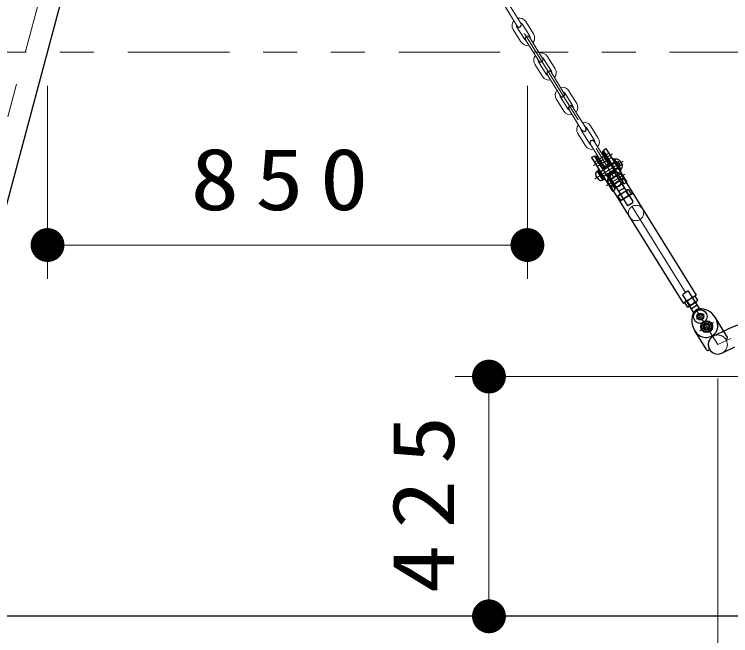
# Model space of a CAD drawing. Units: millimetres on the paper, scale 1:60. Extents: x -385 to 0, y 0 to 267.
# Drawn here: x -318.89 to -297.74, y 67.88 to 86.23 of the extents above; entities that cross this region are included whole.
import ezdxf

# ---------------------------------------------------------------- set-up
doc = ezdxf.new("R2010")
doc.units = ezdxf.units.MM
for name, pattern in [('USER1', [4.5, 2.5, -2]), ('USER2', [6, 3, -1, 1, -1]), ('USER3', [8, 3, -1, 1, -1, 1, -1])]:
    doc.linetypes.add(name, pattern=pattern)
doc.layers.add('LY_1', color=131, linetype='Continuous', lineweight=13)
doc.styles.add('ＭＳ ゴシック', font='')
doc.styles.get('ＭＳ ゴシック').set_extended_font_data('MS Gothic')

# ---------------------------------------------------------------- blocks, each defined once
blk = doc.blocks.new('filled_dot')
at = {"color": 0, "linetype": 'Continuous', "lineweight": -2, "const_width": 1.25}
blk.add_lwpolyline([(-0.625, 0, 1), (0.625, 0, 1)], format="xyb", close=True, dxfattribs=at)

msp = doc.modelspace()

# ---------------------------------------------------------------- linework, layer by layer
at = {"layer": 'LY_1', "color": 2, "linetype": 'USER2'}
for p, q in [((-324.772, 61.953), (-311.865, 110.122)), ((-301.749, 81.378), (-300.914, 81.897)), ((-298.117, 76.481), (-298.754, 77.506)), ((-298.515, 77.38), (-298.747, 77.236)), ((-298.244, 77.136), (-298.649, 76.885)), ((-298.117, 76.481), (-297.736, 76.665))]:
    msp.add_line(p, q, dxfattribs=at)
at = {"layer": 'LY_1', "color": 190, "lineweight": 25}
for p, q in [((-324.158, 61.789), (-311.251, 109.958)), ((-300.95, 81.471), (-298.756, 77.938)), ((-301.335, 81.232), (-299.141, 77.699)), ((-301.014, 80.715), (-300.629, 80.954)), ((-301.014, 80.715), (-300.629, 80.954)), ((-299.141, 77.699), (-298.756, 77.938))]:
    msp.add_line(p, q, dxfattribs=at)
at = {"layer": 'LY_1', "color": 7, "linetype": 'USER2'}
for p, q in [((-313.321, 100.955), (-298.117, 76.481)), ((-301.23, 82.113), (-301.786, 81.767)), ((-300.86, 81.518), (-301.417, 81.172))]:
    msp.add_line(p, q, dxfattribs=at)
at = {"layer": 'LY_1'}
for p, q in [((-304.428, 86.514), (-304.038, 85.886)), ((-304.315, 86.584), (-303.925, 85.957)), ((-303.896, 85.95), (-303.669, 85.585)), ((-303.783, 86.02), (-303.556, 85.655)), ((-304.158, 85.787), (-303.931, 85.422)), ((-304.045, 85.858), (-303.818, 85.492)), ((-303.789, 85.486), (-303.4, 84.859)), ((-303.676, 85.556), (-303.287, 84.929)), ((-303.407, 84.83), (-303.18, 84.465)), ((-303.258, 84.922), (-303.031, 84.557)), ((-303.145, 84.993), (-302.918, 84.627)), ((-303.52, 84.76), (-303.293, 84.394)), ((-303.151, 84.458), (-302.761, 83.831)), ((-303.038, 84.528), (-302.648, 83.901)), ((-302.51, 83.97), (-302.283, 83.605)), ((-302.771, 83.808), (-302.545, 83.442)), ((-302.623, 83.9), (-302.396, 83.535)), ((-302.885, 83.737), (-302.658, 83.372)), ((-302.516, 83.436), (-302.126, 82.808)), ((-302.403, 83.506), (-302.013, 82.879)), ((-301.873, 82.946), (-301.646, 82.581)), ((-302.248, 82.713), (-302.022, 82.348)), ((-302.135, 82.783), (-301.908, 82.418)), ((-301.987, 82.876), (-301.76, 82.51)), ((-301.88, 82.411), (-301.49, 81.784)), ((-301.766, 82.482), (-301.377, 81.854))]:
    msp.add_line(p, q, dxfattribs=at)
at = {"layer": 'LY_1', "color": 7, "linetype": 'USER3'}
msp.add_line((-256.538, 85.122), (-320.993, 85.122), dxfattribs=at)
at = {"layer": 'LY_1', "color": 7}
for p, q in [((-317.906, 84.122), (-317.906, 78.421)), ((-303.738, 84.122), (-303.738, 78.421)), ((-303.738, 79.421), (-317.906, 79.421)), ((-290.784, 75.536), (-305.872, 75.536)), ((-304.872, 68.455), (-304.872, 75.536)), ((-298.117, 75.481), (-298.117, 60.301))]:
    msp.add_line(p, q, dxfattribs=at)
at = {"layer": 'LY_1', "color": 7, "linetype": 'USER1'}
for p, q in [((-301.335, 82.135), (-301.76, 81.871)), ((-301.256, 82.008), (-301.681, 81.744)), ((-301.133, 81.888), (-301.168, 81.866)), ((-301.019, 81.704), (-301.054, 81.682)), ((-300.966, 81.541), (-301.391, 81.277)), ((-300.887, 81.413), (-301.312, 81.149))]:
    msp.add_line(p, q, dxfattribs=at)
at = {"layer": 'LY_1', "lineweight": 25}
for p, q in [((-301.486, 82.189), (-301.529, 82.162)), ((-301.529, 82.162), (-301.318, 81.823)), ((-301.275, 81.849), (-301.486, 82.189)), ((-301.741, 82.03), (-301.699, 82.057)), ((-301.53, 81.691), (-301.741, 82.03)), ((-301.699, 82.057), (-301.488, 81.717)), ((-301.488, 81.717), (-301.53, 81.691)), ((-301.318, 81.823), (-301.275, 81.849)), ((-301.329, 81.462), (-301.372, 81.436)), ((-301.372, 81.436), (-301.161, 81.096)), ((-301.118, 81.122), (-301.329, 81.462)), ((-301.315, 81.439), (-300.793, 80.599)), ((-301.159, 81.568), (-301.117, 81.594)), ((-300.948, 81.228), (-301.159, 81.568)), ((-301.145, 81.545), (-300.623, 80.704)), ((-301.117, 81.594), (-300.906, 81.254)), ((-300.906, 81.254), (-300.948, 81.228)), ((-301.161, 81.096), (-301.118, 81.122)), ((-301.048, 81.009), (-300.878, 81.115)), ((-300.793, 80.599), (-300.77, 80.593)), ((-300.77, 80.593), (-300.628, 80.681)), ((-300.628, 80.681), (-300.623, 80.704)), ((-299, 78.06), (-299.141, 77.972)), ((-298.977, 78.054), (-299, 78.06)), ((-298.66, 77.544), (-298.977, 78.054)), ((-299.141, 77.972), (-299.147, 77.949)), ((-298.83, 77.439), (-299.147, 77.949)), ((-298.722, 77.644), (-298.892, 77.538))]:
    msp.add_line(p, q, dxfattribs=at)
at = {"layer": 'LY_1', "color": 4, "lineweight": 25}
for p, q in [((-301.504, 82.217), (-301.419, 82.27)), ((-301.504, 82.217), (-300.888, 81.226)), ((-301.419, 82.27), (-300.803, 81.279)), ((-301.844, 82.006), (-301.759, 82.059)), ((-301.844, 82.006), (-301.228, 81.015)), ((-301.759, 82.059), (-301.143, 81.068)), ((-301.145, 81.876), (-301.271, 81.798)), ((-301.159, 81.931), (-300.992, 81.662)), ((-301.031, 81.932), (-300.934, 81.776)), ((-301.271, 81.798), (-301.273, 81.786)), ((-301.273, 81.786), (-301.172, 81.623)), ((-301.035, 81.699), (-301.161, 81.621)), ((-301.172, 81.623), (-301.161, 81.621)), ((-300.888, 81.226), (-300.803, 81.279)), ((-301.228, 81.015), (-301.143, 81.068)), ((-297.837, 76.714), (-298.193, 77.286)), ((-298.462, 77.086), (-298.519, 77.035)), ((-298.519, 77.035), (-298.504, 76.959)), ((-298.389, 77.062), (-298.462, 77.086)), ((-298.389, 77.062), (-298.373, 76.987)), ((-298.45, 76.333), (-298.806, 76.905)), ((-298.43, 76.935), (-298.504, 76.959)), ((-298.373, 76.987), (-298.43, 76.935)), ((-298.241, 76.736), (-297.86, 76.92)), ((-297.853, 76.645), (-297.877, 76.63)), ((-297.994, 76.226), (-297.613, 76.411)), ((-298.358, 76.331), (-298.381, 76.317))]:
    msp.add_line(p, q, dxfattribs=at)
at = {"layer": 'LY_1', "linetype": 'USER1'}
for p, q in [((-301.427, 82.093), (-301.469, 82.067)), ((-301.682, 81.935), (-301.639, 81.961)), ((-301.335, 81.944), (-301.377, 81.918)), ((-301.589, 81.786), (-301.547, 81.813)), ((-301.276, 81.377), (-301.107, 81.483)), ((-301.057, 81.499), (-301.1, 81.472)), ((-301.312, 81.34), (-301.27, 81.367)), ((-301.22, 81.192), (-301.178, 81.218)), ((-301.171, 81.207), (-301.001, 81.313)), ((-300.965, 81.35), (-301.008, 81.323))]:
    msp.add_line(p, q, dxfattribs=at)
at = {"layer": 'LY_1', "color": 7, "lineweight": 25}
for p, q in [((-301.141, 81.854), (-301.636, 81.546)), ((-301.181, 81.966), (-301.217, 81.944)), ((-301.217, 81.944), (-301.006, 81.604)), ((-300.97, 81.626), (-301.181, 81.966)), ((-301.053, 81.712), (-301.141, 81.854)), ((-301.649, 81.646), (-301.628, 81.659)), ((-301.465, 81.349), (-301.649, 81.646)), ((-301.443, 81.362), (-301.628, 81.659)), ((-301.053, 81.712), (-301.548, 81.404)), ((-301.642, 81.366), (-301.713, 81.479)), ((-301.672, 81.603), (-301.686, 81.594)), ((-301.673, 81.605), (-301.638, 81.627)), ((-301.673, 81.605), (-301.512, 81.345)), ((-301.513, 81.348), (-301.672, 81.603)), ((-301.638, 81.627), (-301.476, 81.367)), ((-301.592, 81.475), (-301.563, 81.507)), ((-301.587, 81.466), (-301.557, 81.497)), ((-301.006, 81.604), (-300.97, 81.626)), ((-301.513, 81.348), (-301.527, 81.339)), ((-301.512, 81.345), (-301.476, 81.367)), ((-301.443, 81.362), (-301.465, 81.349)), ((-301.037, 80.897), (-300.782, 81.055)), ((-300.744, 80.882), (-300.822, 81.008)), ((-300.744, 81.056), (-300.782, 81.055)), ((-300.666, 80.931), (-300.744, 81.056)), ((-301.055, 80.863), (-301.037, 80.897)), ((-300.977, 80.738), (-301.055, 80.863)), ((-300.666, 80.931), (-300.977, 80.738)), ((-300.899, 80.786), (-300.977, 80.911)), ((-298.793, 77.915), (-299.103, 77.722)), ((-298.87, 77.867), (-298.793, 77.741)), ((-298.793, 77.915), (-298.715, 77.79)), ((-299.103, 77.722), (-299.025, 77.597)), ((-299.026, 77.77), (-298.948, 77.645)), ((-298.988, 77.598), (-298.733, 77.756)), ((-298.715, 77.79), (-298.733, 77.756)), ((-299.025, 77.597), (-298.988, 77.598)), ((-257.196, 68.455), (-322.371, 68.455))]:
    msp.add_line(p, q, dxfattribs=at)
at = {"layer": 'LY_1', "color": 4, "linetype": 'USER1'}
for p, q in [((-301.083, 81.89), (-301.267, 81.776)), ((-301.07, 81.883), (-301.26, 81.765)), ((-301.083, 81.89), (-301.066, 81.881)), ((-301.066, 81.881), (-301.017, 81.911)), ((-301.066, 81.881), (-300.996, 81.768)), ((-301.031, 81.824), (-300.982, 81.854)), ((-300.995, 81.763), (-301.186, 81.645)), ((-300.995, 81.748), (-301.179, 81.634)), ((-300.996, 81.768), (-300.947, 81.798)), ((-300.995, 81.748), (-300.996, 81.768))]:
    msp.add_line(p, q, dxfattribs=at)
at = {"layer": 'LY_1', "color": 94, "lineweight": 25}
for p, q in [((-301.527, 81.686), (-301.272, 81.844)), ((-301.507, 81.653), (-301.252, 81.811)), ((-301.395, 81.473), (-301.14, 81.632)), ((-301.375, 81.441), (-301.12, 81.599))]:
    msp.add_line(p, q, dxfattribs=at)
at = {"layer": 'LY_1', "color": 7, "linetype": 'USER1'}
for centre, radius in [((-300.531, 80.367), 0.227), ((-298.631, 77.308), 0.2), ((-298.631, 77.308), 0.0917), ((-298.117, 76.481), 0.283)]:
    msp.add_circle(centre, radius, dxfattribs=at)
at = {"layer": 'LY_1', "lineweight": 25}
for radius in [0.2, 0.1]:
    msp.add_circle((-298.631, 77.308), radius, dxfattribs=at)
at = {"layer": 'LY_1', "color": 7, "lineweight": 25}
msp.add_circle((-298.631, 77.308), 0.075, dxfattribs=at)
at = {"layer": 'LY_1', "color": 4, "lineweight": 25}
msp.add_circle((-298.446, 77.011), 0.175, dxfattribs=at)
at = {"layer": 'LY_1', "color": 94, "linetype": 'USER3'}
for radius in [0.144, 0.106]:
    msp.add_circle((-298.446, 77.011), radius, dxfattribs=at)
at = {"layer": 'LY_1', "color": 4, "linetype": 'USER1'}
msp.add_circle((-298.446, 77.011), 0.104, dxfattribs=at)
at = {"layer": 'LY_1', "color": 4}
msp.add_circle((-298.446, 77.011), 0.0917, dxfattribs=at)
at = {"layer": 'LY_1'}
for centre, radius, start, end in [((-303.971, 85.904), 0.221, 31.8483, 104.2774), ((-303.971, 85.904), 0.221, 139.4193, 211.8484), ((-303.971, 85.904), 0.0875, 171.4808, 211.8484), ((-303.971, 85.904), 0.0875, 31.8483, 72.2159), ((-303.744, 85.539), 0.0875, 211.8484, 252.2159), ((-303.744, 85.539), 0.0875, 351.4808, 31.8483), ((-303.744, 85.539), 0.221, 319.4193, 31.8483), ((-303.744, 85.539), 0.221, 211.8484, 284.2774), ((-303.332, 84.876), 0.221, 31.8483, 104.2774), ((-303.332, 84.876), 0.221, 139.4193, 211.8484), ((-303.332, 84.876), 0.0875, 171.4808, 211.8484), ((-303.332, 84.876), 0.0875, 31.8483, 72.2159), ((-303.105, 84.511), 0.221, 319.4193, 31.8483), ((-303.105, 84.511), 0.221, 211.8484, 284.2774), ((-303.105, 84.511), 0.0875, 211.8484, 252.2159), ((-303.105, 84.511), 0.0875, 351.4808, 31.8483), ((-302.697, 83.854), 0.221, 139.4193, 211.8484), ((-302.697, 83.854), 0.221, 31.8483, 104.2774), ((-302.697, 83.854), 0.0875, 171.4808, 211.8484), ((-302.697, 83.854), 0.0875, 31.8483, 72.2159), ((-302.47, 83.488), 0.221, 319.4193, 31.8483), ((-302.47, 83.488), 0.221, 211.8484, 284.2774), ((-302.47, 83.488), 0.0875, 211.8484, 252.2159), ((-302.47, 83.488), 0.0875, 351.4808, 31.8483), ((-302.061, 82.829), 0.221, 139.4193, 211.8484), ((-302.061, 82.829), 0.221, 31.8483, 104.2774), ((-302.061, 82.829), 0.0875, 31.8483, 72.2159), ((-302.061, 82.829), 0.0875, 171.4808, 211.8484), ((-301.834, 82.464), 0.0875, 351.4808, 31.8483), ((-301.834, 82.464), 0.221, 319.4193, 31.8483), ((-301.834, 82.464), 0.221, 211.8484, 284.2774), ((-301.834, 82.464), 0.0875, 211.8484, 252.2159)]:
    msp.add_arc(centre, radius, start, end, dxfattribs=at)
at = {"layer": 'LY_1', "lineweight": 25}
for centre, radius, start, end in [((-303.982, 85.922), 0.0667, 211.8484, 31.8483), ((-303.733, 85.521), 0.0667, 31.8483, 211.8484), ((-303.343, 84.894), 0.0667, 211.8484, 31.8483), ((-303.094, 84.493), 0.0667, 31.8483, 211.8484), ((-302.705, 83.866), 0.0667, 211.8484, 31.8483), ((-302.459, 83.471), 0.0667, 31.8483, 211.8484), ((-302.07, 82.844), 0.0667, 211.8484, 31.8483), ((-301.823, 82.446), 0.0667, 31.8483, 211.8484), ((-301.433, 81.819), 0.0667, 211.8484, 31.8483), ((-301.139, 81.345), 0.2, 91.8483, 151.8484), ((-301.139, 81.345), 0.2, 271.8483, 331.8483), ((-298.901, 77.395), 0.0833, 342.1686, 31.8483), ((-298.589, 77.588), 0.0833, 211.8484, 261.5281)]:
    msp.add_arc(centre, radius, start, end, dxfattribs=at)
at = {"layer": 'LY_1', "color": 4, "lineweight": 25}
for centre, radius, start, end in [((-301.145, 81.94), 0.0167, 99.5455, 211.8484), ((-301.12, 81.792), 0.167, 57.4856, 99.5455), ((-301.154, 81.89), 0.0167, 301.8483, 31.8483), ((-301.026, 81.685), 0.0167, 31.8483, 121.8483), ((-300.978, 81.671), 0.0167, 211.8484, 324.1512), ((-301.1, 81.758), 0.167, 324.1512, 6.2111), ((-298.631, 77.308), 0.233, 85.9087, 157.788), ((-298.653, 77), 0.542, 10.96, 85.9087), ((-298.345, 77.191), 0.542, 157.788, 232.7367), ((-296.428, 73.966), 3.283, 70.4689, 115.8483), ((-298.463, 77.037), 0.348, 232.7367, 10.96), ((-297.88, 76.687), 0.05, 301.8483, 31.8483), ((-298.407, 76.359), 0.05, 211.8484, 301.8483)]:
    msp.add_arc(centre, radius, start, end, dxfattribs=at)
at = {"layer": 'LY_1', "color": 7, "lineweight": 25}
for centre, radius, start, end in [((-301.642, 81.523), 0.0833, 121.8483, 211.8484), ((-301.143, 81.351), 0.227, 31.8483, 211.8484), ((-301.571, 81.41), 0.0833, 211.8484, 301.8483), ((-300.747, 80.715), 0.302, 104.2605, 139.4362), ((-300.748, 80.975), 0.0809, 87.4642, 156.2325), ((-300.981, 80.83), 0.0809, 87.4642, 156.2325), ((-299.022, 77.677), 0.0809, 267.4642, 336.2325), ((-299.022, 77.938), 0.302, 284.2604, 319.4362), ((-298.789, 77.822), 0.0809, 267.4642, 336.2325), ((-298.117, 76.481), 0.283, 115.8483, 295.8483)]:
    msp.add_arc(centre, radius, start, end, dxfattribs=at)
at = {"layer": 'LY_1', "color": 7, "linetype": 'USER1'}
msp.add_arc((-301.143, 81.351), 0.227, 211.8484, 31.8483, dxfattribs=at)
at = {"layer": 'LY_1', "color": 4, "linetype": 'USER3'}
msp.add_arc((-298.117, 76.481), 0.283, 31.8483, 211.8484, dxfattribs=at)

# ---------------------------------------------------------------- block references
at = {"layer": 'LY_1', "color": 7, "xscale": 0.4, "yscale": 0.4}
msp.add_blockref('filled_dot', (-317.906, 79.421), dxfattribs=at)
for p, rotation in [((-303.738, 79.421), 180), ((-304.872, 75.536), 270), ((-304.872, 68.455), 90)]:
    msp.add_blockref('filled_dot', p, dxfattribs=dict(at, rotation=rotation))

# ---------------------------------------------------------------- texts
at = {"layer": 'LY_1', "color": 7, "insert": (-310.822, 80.421), "char_height": 1.833, "attachment_point": 8, "style": 'ＭＳ ゴシック'}
msp.add_mtext('\\T1.33;\\W1.15;850', dxfattribs=at)
at = {"layer": 'LY_1', "color": 7, "insert": (-305.872, 71.996), "char_height": 1.833, "attachment_point": 8, "rotation": 90, "style": 'ＭＳ ゴシック'}
msp.add_mtext('\\T1.33;\\W1.15;425', dxfattribs=at)

doc.saveas('drawing.dxf')
